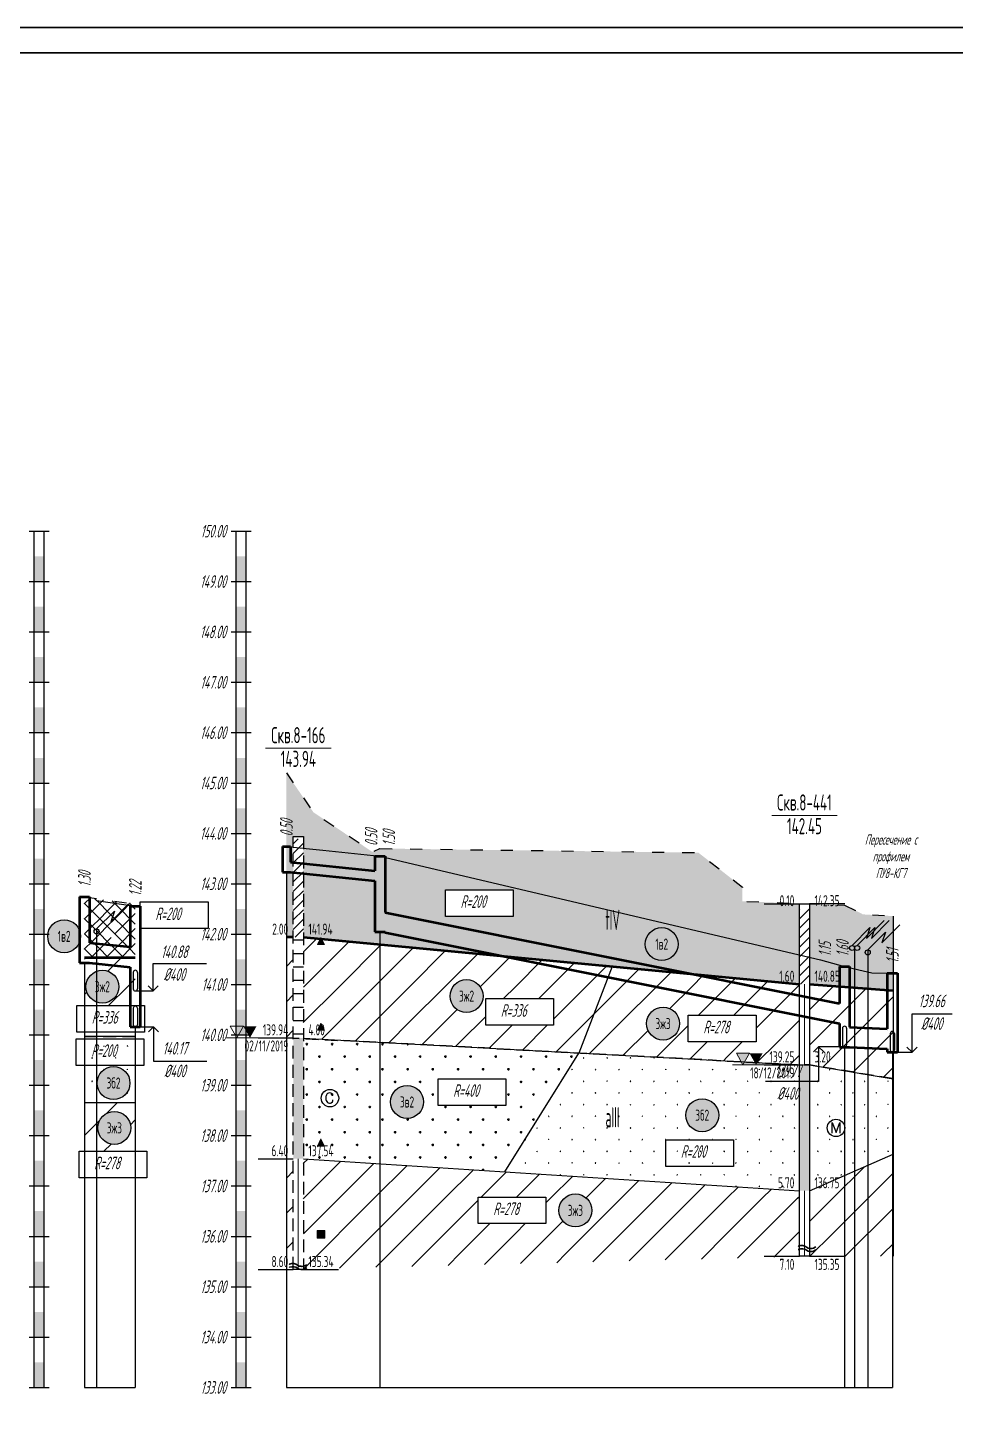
# Model space of a CAD drawing. Header units: metres. Extents: x -30 to 2050, y -671 to -251.
# Drawn here: x 512.2 to 696.4, y -523.3 to -250.5 of the extents above; entities that cross this region are included whole.
import ezdxf
from ezdxf.enums import TextEntityAlignment as Align

# ---------------------------------------------------------------- set-up
doc = ezdxf.new("R2010")
doc.units = ezdxf.units.M
doc.header["$LTSCALE"] = 0.2
doc.linetypes.add('ACAD_ISO03W100', pattern=[30, 12, -18])
doc.linetypes.add('штриховая', pattern=[19.05, 12.7, -6.35])
for name, color, linetype in [('Level 1', 7, 'Continuous'), ('PR_RD', 7, 'Continuous'), ('Skv', 7, 'Continuous'), ('Линейка', 7, 'Continuous'), ('МГТ_ИГ_Геология', 252, 'Continuous'), ('Примыкания', 7, 'Continuous'), ('Проектная земля', 7, 'Continuous'), ('Таблица', 7, 'Continuous'), ('Трубы', 7, 'Continuous'), ('Узлы', 7, 'Continuous'), ('Чёрная земля', 7, 'ACAD_ISO03W100')]:
    doc.layers.add(name, color=color, linetype=linetype)
doc.layers.add('МГТ_ИГ_Вспомогательный', color=220, linetype='Continuous', lineweight=30)
doc.styles.add('SPDS', font='SPDS', dxfattribs={"width": 0.7, "oblique": 15, "height": 2.5})
doc.styles.get("Standard").update_dxf_attribs({"font": 'SPDS.shx', "width": 0.7, "oblique": 15, "height": 3})
doc.styles.add('Стиль Simplex', font='simplex.shx')
pattern_1 = [(45, (0, -636.545), (0, 21), [9.8995, -19.799]), (45, (14, -650.545), (0, 21), [9.8995, -19.799]), (45, (0, -650.545), (0, 21), [14.142, -15.5565]), (45, (10, -640.545), (0, 21), [15.556, -14.1425]), (45, (7, -650.545), (0, 21), [19.799, -9.8995]), (45, (0, -643.545), (0, 21), [19.799, -9.8995])]
pattern_2 = [(225, (3, 0), (3e-16, -3), [2.1213, -2.121341]), (315, (1.5, 1.5), (3, 0), [2.1213, -2.121341]), (45, (0, 0), (0, 3), [2.1213, -2.121341]), (135, (1.5, -1.5), (-3, 3e-16), [2.1213, -2.121341])]
pattern_3 = [(45, (0, 14), (0, 21), [9.8995, -19.799]), (45, (14, 0), (0, 21), [9.8995, -19.799]), (45, (0, 0), (0, 21), [14.142, -15.5565]), (45, (10, 10), (0, 21), [15.556, -14.1425]), (45, (7, 0), (0, 21), [19.799, -9.8995]), (45, (0, 7), (0, 21), [19.799, -9.8995])]
pattern_4 = [(90, (0, 0.08), (-2.5, 2.5), [0.11, -4.89]), (45, (0, 0.19), (-2.5, 2.5), [0.113137, -3.422397]), (0, (0.08, 0.27), (2.5, 2.5), [0.11, -4.89]), (315, (0.19, 0.27), (2.5, 2.5), [0.113137, -3.422397]), (90, (0.27, 0.08), (-2.5, 2.5), [0.11, -4.89]), (45, (0.19, 0), (-2.5, 2.5), [0.113137, -3.422397]), (0, (0.08, 0), (2.5, 2.5), [0.11, -4.89]), (315, (0, 0.08), (2.5, 2.5), [0.113137, -3.422397])]
pattern_5 = [(197.87055, (4.614, 4.644), (-13.93858614, -4.643934418), [0.05431, -151.27925]), (197.87055, (2.314, 2.344), (-13.93858614, -4.643934418), [0.05431, -151.27925]), (270, (2.2626, 2.327), (4.646195, 3e-16), [0.054306, -4.589628]), (270, (4.5626, 4.627), (4.646195, 3e-16), [0.054306, -4.589628]), (342.12945, (4.563, 4.573), (130.09347064, -41.795409755), [0.05431, -151.27925]), (342.12945, (2.263, 2.273), (130.09347064, -41.795409755), [0.05431, -151.27925]), (53.95936, (4.614, 4.556), (23.2309769, 32.50754092), [0.05431, -63.120667]), (53.95936, (2.314, 2.256), (23.2309769, 32.50754092), [0.05431, -63.120667]), (126.04064, (2.3462, 2.3), (-13.93858614, 18.57573767), [0.054306, -63.120671]), (126.04064, (4.6462, 4.6), (-13.93858614, 18.57573767), [0.054306, -63.120671])]

# ---------------------------------------------------------------- blocks, each defined once
blk = doc.blocks.new('CCE')
at = {"layer": 'МГТ_ИГ_Геология', "linetype": 'Continuous', "flags": 128}
blk.add_lwpolyline([(0.238, 0.049), (0.229, 0.075), (0.212, 0.091), (0.196, 0.103), (0.17, 0.107), (0.147, 0.103), (0.131, 0.093), (0.119, 0.084), (0.112, 0.068), (0.103, 0.049), (0.096, 0.035), (0.096, 0.014), (0.096, -0.005), (0.096, -0.023), (0.1, -0.04), (0.114, -0.063), (0.131, -0.084), (0.142, -0.091), (0.168, -0.098), (0.191, -0.096), (0.203, -0.091), (0.226, -0.07), (0.233, -0.049), (0.238, -0.04), (0.238, -0.033)], dxfattribs=at)
at = {"layer": 'МГТ_ИГ_Геология', "linetype": 'Continuous'}
blk.add_circle((0.178, 0.004), 0.173, dxfattribs=at)
blk = doc.blocks.new('usl_1')
for p, q in [((0, 0), (3.54, 3.54)), ((2.83, 1.41), (6.36, 4.95)), ((3.54, 3.54), (2.83, 1.41))]:
    blk.add_line(p, q)
blk.add_circle((0, -0.5), 0.5)
blk = doc.blocks.new('DN')
at = {"linetype": 'Continuous', "lineweight": 30, "flags": 128}
for points in [[(-0.126, -0.007), (-0.117, -0.002), (-0.073, 0.011), (-0.033, 0.011), (0.003, 0), (0.02, -0.007), (0.039, -0.019), (0.074, -0.037), (0.103, -0.043), (0.125, -0.048), (0.151, -0.043), (0.18, -0.036), (0.213, -0.019), (0.223, -0.012)], [(-0.126, -0.068), (-0.117, -0.063), (-0.073, -0.05), (-0.033, -0.05), (0.003, -0.059), (0.02, -0.067), (0.039, -0.079), (0.074, -0.098), (0.103, -0.103), (0.125, -0.108), (0.151, -0.103), (0.18, -0.095), (0.213, -0.079), (0.223, -0.072)]]:
    blk.add_lwpolyline(points, dxfattribs=at)
blk = doc.blocks.new('PR_TR')
at = {"layer": 'Level 1', "linetype": 'Continuous', "lineweight": 0}
blk.add_hatch(color=256, dxfattribs=at).paths.add_polyline_path([(0.072, -0.049), (-0.071, -0.049), (-0.001, 0.094)])
at = {"layer": 'Level 1', "color": 7, "linetype": 'Continuous', "lineweight": 0, "flags": 128}
blk.add_lwpolyline([(0.072, -0.049), (-0.071, -0.049), (-0.001, 0.094)], close=True, dxfattribs=at)
blk = doc.blocks.new('PR_KV')
at = {"layer": 'Level 1', "linetype": 'Continuous', "lineweight": 0}
blk.add_hatch(color=256, dxfattribs=at).paths.add_polyline_path([(-0.077, 0.075), (0.077, 0.075), (0.077, -0.075), (-0.077, -0.075)])
at = {"layer": 'Level 1', "color": 7, "linetype": 'Continuous', "lineweight": 0, "flags": 128}
blk.add_lwpolyline([(-0.077, 0.075), (0.077, 0.075), (0.077, -0.075), (-0.077, -0.075)], close=True, dxfattribs=at)
blk = doc.blocks.new('CME')
at = {"layer": 'МГТ_ИГ_Геология', "linetype": 'Continuous', "flags": 128}
blk.add_lwpolyline([(0.103, -0.103), (0.103, 0.107), (0.18, -0.091), (0.252, 0.107), (0.252, -0.103)], dxfattribs=at)
at = {"layer": 'МГТ_ИГ_Геология', "linetype": 'Continuous'}
blk.add_circle((0.176, -0.001), 0.173, dxfattribs=at)
blk = doc.blocks.new('круг3_-26_3')
at = {"true_color": 0xffffff}
blk.add_hatch(color=7, dxfattribs=at).paths.add_polyline_path([(-0.327, 0, 1), (0.327, 0, 1)])
at = {"color": 7, "lineweight": 25}
blk.add_circle((0, 0), 0.327, dxfattribs=at)
at = {"color": 7, "lineweight": 25, "style": 'Стиль Simplex', "width": 0.590909}
blk.add_text('3ж3', height=0.22, dxfattribs=at).set_placement((0, 0), align=Align.MIDDLE_CENTER)
blk = doc.blocks.new('круг3_-30_2')
at = {"true_color": 0xffffff}
blk.add_hatch(color=7, dxfattribs=at).paths.add_polyline_path([(-0.327, 0, 1), (0.327, 0, 1)])
at = {"color": 7, "lineweight": 25}
blk.add_circle((0, 0), 0.327, dxfattribs=at)
at = {"color": 7, "lineweight": 25, "style": 'Стиль Simplex', "width": 0.590909}
blk.add_text('3в2', height=0.22, dxfattribs=at).set_placement((0, 0), align=Align.MIDDLE_CENTER)
blk = doc.blocks.new('круг3_-26_2')
at = {"true_color": 0xffffff}
blk.add_hatch(color=7, dxfattribs=at).paths.add_polyline_path([(-0.327, 0, 1), (0.327, 0, 1)])
at = {"color": 7, "lineweight": 25}
blk.add_circle((0, 0), 0.327, dxfattribs=at)
at = {"color": 7, "lineweight": 25, "style": 'Стиль Simplex', "width": 0.590909}
blk.add_text('3ж2', height=0.22, dxfattribs=at).set_placement((0, 0), align=Align.MIDDLE_CENTER)
blk = doc.blocks.new('круг3_-31_2')
at = {"true_color": 0xffffff}
blk.add_hatch(color=7, dxfattribs=at).paths.add_polyline_path([(-0.327, 0, 1), (0.327, 0, 1)])
at = {"color": 7, "lineweight": 25}
blk.add_circle((0, 0), 0.327, dxfattribs=at)
at = {"color": 18, "lineweight": 25, "true_color": 0x000000, "style": 'Стиль Simplex', "width": 0.590909}
blk.add_text('3б2', height=0.22, dxfattribs=at).set_placement((0, 0), align=Align.MIDDLE_CENTER)
blk = doc.blocks.new('круг1_-30_2')
at = {"layer": 'МГТ_ИГ_Геология', "true_color": 0xffffff}
blk.add_hatch(color=7, dxfattribs=at).paths.add_polyline_path([(-0.327, 0, 1), (0.327, 0, 1)])
at = {"color": 7, "lineweight": 25}
blk.add_circle((0, 0), 0.327, dxfattribs=at)
at = {"color": 7, "lineweight": 25, "style": 'Стиль Simplex', "width": 0.590909}
blk.add_text('1в2', height=0.22, dxfattribs=at).set_placement((0, 0), align=Align.MIDDLE_CENTER)
blk = doc.blocks.new('234454')
at = {"layer": 'МГТ_ИГ_Геология'}
blk.add_lwpolyline([(116.63, 423.47), (130.08, 423.47), (130.08, 418.18), (116.63, 418.18)], close=True, dxfattribs=at)
at = {"layer": 'МГТ_ИГ_Геология', "insert": (119.62, 422.38), "char_height": 2.5, "attachment_point": 1}
blk.add_mtext_dynamic_manual_height_columns('R=278', width=10.097, gutter_width=15, heights=[0], dxfattribs=at)
blk = doc.blocks.new('23434')
at = {"layer": 'МГТ_ИГ_Геология'}
blk.add_lwpolyline([(116.63, 442.59), (130.08, 442.59), (130.08, 437.29), (116.63, 437.29)], close=True, dxfattribs=at)
at = {"layer": 'МГТ_ИГ_Геология', "insert": (119.62, 441.49), "char_height": 2.5, "attachment_point": 1}
blk.add_mtext_dynamic_manual_height_columns('R=400', width=10.097, gutter_width=15, heights=[0], dxfattribs=at)
blk = doc.blocks.new('2432')
at = {"layer": 'МГТ_ИГ_Геология'}
blk.add_lwpolyline([(116.63, 433.38), (130.08, 433.38), (130.08, 428.08), (116.63, 428.08)], close=True, dxfattribs=at)
at = {"layer": 'МГТ_ИГ_Геология', "insert": (119.62, 432.28), "char_height": 2.5, "attachment_point": 1}
blk.add_mtext_dynamic_manual_height_columns('R=336', width=10.097, gutter_width=15, heights=[0], dxfattribs=at)
blk = doc.blocks.new('200')
at = {"layer": 'МГТ_ИГ_Геология'}
blk.add_lwpolyline([(0, 5.29), (13.44, 5.29), (13.44, 0), (0, 0)], close=True, dxfattribs=at)
at = {"layer": 'МГТ_ИГ_Геология', "insert": (2.99, 4.2), "char_height": 2.5, "attachment_point": 1}
blk.add_mtext_dynamic_manual_height_columns('R=200', width=10.097, gutter_width=15, heights=[0], dxfattribs=at)

msp = doc.modelspace()

# ---------------------------------------------------------------- hatches: boundary and pattern name
at = {"layer": 'МГТ_ИГ_Геология'}
h = msp.add_hatch(dxfattribs=at)
h.set_pattern_fill('GR24', color=256, scale=10, style=0, pattern_type=2)
h.set_pattern_definition(pattern_2)
h.paths.add_polyline_path([(654.09, -421.22), (645.33, -414.37), (582.14, -413.55), (580.62, -414.22), (568.91, -406.34), (563.57, -398.53), (563.57, -431.15), (564.93, -431.15), (564.93, -411.15), (566.93, -411.15), (566.93, -431.15), (570.29, -431.46), (570.42, -431.21), (570.56, -431.49), (665.39, -440.51), (665.39, -424.46), (654.09, -424.04)], flags=17)
h.paths.add_polyline_path([(595.14, -421.73), (608.59, -421.73), (608.59, -427.03), (595.14, -427.03)], flags=16)
h.paths.add_polyline_path([(641.33, -432.53, -1), (634.78, -432.53, -1)], flags=16)
h.paths.add_polyline_path([(628.23, -436.97), (621.63, -454.16), (653.84, -455.89), (652.89, -454.21), (655.49, -454.21), (654.52, -455.92), (665.39, -456.51), (658.39, -456.51), (654.19, -456.51), (653.84, -455.89), (621.63, -454.16), (628.23, -436.97), (570.56, -431.49), (571.15, -432.64), (569.72, -432.64), (570.42, -431.21), (570.56, -431.49)], flags=16)
h.paths.add_polyline_path([(641.59, -448.32, -1), (635.05, -448.32, -1)], flags=16)
h.paths.add_polyline_path([(649.37, -466.5, -1), (642.82, -466.5, -1)], flags=16)
h.paths.add_polyline_path([(666.39, -492.5), (666.42, -492.51), (666.39, -492.5), (666.39, -493.08), (666.42, -493.1), (666.39, -493.09)], flags=16)
h.paths.add_polyline_path([(624.2, -485.4, -1), (617.65, -485.4, -1)], flags=16)
h.paths.add_polyline_path([(602.6, -442.85, -1), (596.05, -442.85, -1)], flags=16)
h.paths.add_polyline_path([(590.78, -463.87, -1), (584.24, -463.87, -1)], flags=16)
h.paths.add_polyline_path([(571.15, -449.64), (569.72, -449.64), (570.42, -448.21)], flags=16)
h.paths.add_polyline_path([(571.15, -472.64), (569.72, -472.64), (570.42, -471.21)], flags=16)
h.paths.add_polyline_path([(571.2, -489.4), (571.2, -490.9), (569.66, -490.9), (569.66, -489.4)], flags=16)
h.paths.add_polyline_path([(635.99, -434.18), (640.12, -434.18), (640.12, -430.88), (635.99, -430.88)], flags=8)
h.paths.add_polyline_path([(597.35, -426.13), (604.9, -426.13), (605.94, -422.23), (598.39, -422.23)], flags=8)
h.paths.add_polyline_path([(660.13, -440.56), (664.94, -440.56), (664.94, -437.26), (660.13, -437.26)], flags=24)
h.paths.add_polyline_path([(660.13, -425.56), (664.94, -425.56), (664.94, -422.26), (660.13, -422.26)], flags=24)
h.paths.add_polyline_path([(567.38, -431.2), (574.48, -431.2), (574.48, -427.9), (567.38, -427.9)], flags=24)
h.paths.add_polyline_path([(559.42, -431.2), (564.48, -431.2), (564.48, -427.9), (559.42, -427.9)], flags=9)
h.paths.add_polyline_path([(618.64, -487.05), (623.21, -487.05), (623.21, -483.75), (618.64, -483.75)], flags=8)
h.paths.add_polyline_path([(585.32, -465.52), (589.7, -465.52), (589.7, -462.22), (585.32, -462.22)], flags=8)
h.paths.add_polyline_path([(597.04, -444.5), (601.61, -444.5), (601.61, -441.2), (597.04, -441.2)], flags=8)
h.paths.add_polyline_path([(643.91, -468.15), (648.29, -468.15), (648.29, -464.85), (643.91, -464.85)], flags=8)
h.paths.add_polyline_path([(636.04, -449.97), (640.6, -449.97), (640.6, -446.67), (636.04, -446.67)], flags=8)
h.paths.add_polyline_path([(603.83, -487.13), (611.43, -487.13), (612.47, -483.23), (604.88, -483.23)], flags=8)
h.paths.add_polyline_path([(645.54, -451.05), (653.13, -451.05), (654.18, -447.15), (646.58, -447.15)], flags=8)
h.paths.add_polyline_path([(595.87, -463.46), (603.6, -463.46), (604.59, -459.75), (596.86, -459.75)], flags=8)
h.paths.add_polyline_path([(605.31, -447.81), (612.92, -447.81), (613.98, -443.85), (606.37, -443.85)], flags=8)
h.paths.add_polyline_path([(667.84, -481.56), (675.13, -481.56), (675.13, -478.26), (667.84, -478.26)], flags=24)
h.paths.add_polyline_path([(667.84, -440.56), (675.13, -440.56), (675.13, -437.26), (667.84, -437.26)], flags=24)
h.paths.add_polyline_path([(667.84, -425.56), (675.13, -425.56), (675.13, -422.26), (667.84, -422.26)], flags=24)
h.paths.add_polyline_path([(659.88, -481.56), (664.94, -481.56), (664.94, -478.26), (659.88, -478.26)], flags=24)
h.paths.add_polyline_path([(652.1, -460.78), (665.23, -460.78), (665.23, -455.75), (652.1, -455.75)], flags=24)
h.paths.add_polyline_path([(667.84, -456.56), (672.9, -456.56), (672.9, -453.26), (667.84, -453.26)], flags=24)
h.paths.add_polyline_path([(657.65, -456.56), (664.94, -456.56), (664.94, -453.26), (657.65, -453.26)], flags=24)
h.paths.add_polyline_path([(567.38, -497.2), (574.73, -497.2), (574.73, -493.9), (567.38, -493.9)], flags=9)
h.paths.add_polyline_path([(567.38, -475.2), (574.73, -475.2), (574.73, -471.9), (567.38, -471.9)], flags=24)
h.paths.add_polyline_path([(559.42, -497.2), (564.48, -497.2), (564.48, -493.9), (559.42, -493.9)], flags=9)
h.paths.add_polyline_path([(559.42, -475.2), (564.48, -475.2), (564.48, -471.9), (559.42, -471.9)], flags=9)
h.paths.add_polyline_path([(551.64, -455.42), (564.77, -455.42), (564.77, -450.39), (551.64, -450.39)], flags=9)
h.paths.add_polyline_path([(567.38, -451.2), (572.44, -451.2), (572.44, -447.9), (567.38, -447.9)], flags=24)
h.paths.add_polyline_path([(557.12, -451.2), (564.48, -451.2), (564.48, -447.9), (557.12, -447.9)], flags=9)
h.paths.add_polyline_path([(566.66, -497.15), (566.6, -497.15), (566.63, -497.15)])
h.paths.add_polyline_path([(667.39, -424.53), (667.39, -440.51), (683.99, -441.76), (683.99, -426.97), (678, -426.63), (674.35, -424.79)])
h = msp.add_hatch(dxfattribs=at)
h.set_pattern_fill('CONSIST', color=256, scale=0.42, style=0, pattern_type=2)
h.set_pattern_definition([(45, (565.9269, -1850.5451), (-0.9429269, 0.9429269), [])])
h.paths.add_polyline_path([(564.93, -411.65), (566.93, -411.65), (566.93, -431.15), (564.93, -431.15)])
h = msp.add_hatch(dxfattribs=at)
h.set_pattern_fill('GR24', color=256, scale=10, style=0, pattern_type=2)
h.set_pattern_definition(pattern_2)
h.paths.add_polyline_path([(533.57, -424.6), (523.48, -423.17), (523.48, -435.25), (533.57, -435.25)])
edge = h.paths.add_edge_path(flags=16)
edge.add_arc((529.05, -430.82), 0.46, 0, 360)
h.paths.add_polyline_path([(526.98, -432.47), (526.98, -429.17)], flags=16)
h = msp.add_hatch(dxfattribs=at)
h.set_pattern_fill('CONSIST', color=256, scale=0.42, style=0, pattern_type=2)
h.set_pattern_definition([(45, (563.9783, -1849.0076), (-0.9429269, 0.9429269), [])])
h.paths.add_polyline_path([(665.39, -425.51), (667.39, -425.51), (667.39, -440.51), (665.39, -440.51)])
h = msp.add_hatch(dxfattribs=at)
h.set_pattern_fill('GR38', color=256, scale=10, style=0, pattern_type=2)
h.set_pattern_definition(pattern_1)
h.paths.add_polyline_path([(564.93, -431.15), (563.57, -431.15), (563.57, -451.15), (564.93, -451.15)])
h.paths.add_polyline_path([(557.12, -451.2), (564.48, -451.2), (564.48, -447.9), (557.12, -447.9)], flags=9)
h = msp.add_hatch(dxfattribs=at)
h.set_pattern_fill('CONSIST', color=256, scale=0.84, angle=-45, style=0, pattern_type=2)
h.set_pattern_definition([(4e-05, (565.927, -1850.545), (-2e-06, 2.667), [])])
h.paths.add_polyline_path([(564.93, -431.15), (566.93, -431.15), (566.93, -451.15), (564.93, -451.15)])
h = msp.add_hatch(dxfattribs=at)
h.set_pattern_fill('GR38', color=256, scale=10, style=0, pattern_type=2)
h.set_pattern_definition(pattern_3)
h.paths.add_polyline_path([(628.23, -436.97), (570.56, -431.49), (571.15, -432.64), (569.72, -432.64), (570.29, -431.46), (566.93, -431.15), (566.93, -451.23), (621.63, -454.16)])
h.paths.add_polyline_path([(596.05, -442.85, -1), (602.6, -442.85, -1)], flags=16)
h.paths.add_polyline_path([(571.15, -449.64), (569.72, -449.64), (570.42, -448.21)], flags=0)
h.paths.add_polyline_path([(603.13, -443.36), (616.57, -443.36), (616.57, -448.65), (603.13, -448.65)], flags=16)
h.paths.add_polyline_path([(665.39, -440.51), (628.23, -436.97), (621.63, -454.16), (653.84, -455.89), (652.89, -454.21), (655.49, -454.21), (654.52, -455.92), (665.39, -456.51)])
h.paths.add_polyline_path([(641.59, -448.32, -1), (635.05, -448.32, -1)], flags=16)
h.paths.add_polyline_path([(643.34, -446.65), (656.78, -446.65), (656.78, -451.95), (643.34, -451.95)], flags=16)
h.paths.add_polyline_path([(683.99, -441.76), (667.39, -440.51), (667.39, -456.51), (683.99, -459.25)])
h.paths.add_polyline_path([(683.99, -474.21), (667.39, -481.51), (667.39, -492.93), (667.42, -492.94), (667.39, -492.93), (667.39, -493.53), (667.64, -493.59), (668.11, -493.5), (668.19, -493.46), (667.69, -493.6), (667.42, -493.54), (667.39, -493.53), (667.39, -494.51), (683.99, -494.51)])
h.paths.add_polyline_path([(665.39, -481.51), (566.93, -475.15), (566.93, -497.06), (665.39, -494.56)])
h.paths.add_polyline_path([(601.63, -488.03), (601.63, -482.73), (615.08, -482.73), (615.08, -488.03)], flags=16)
h.paths.add_polyline_path([(617.65, -485.4, -1), (624.2, -485.4, -1)], flags=16)
h.paths.add_polyline_path([(571.2, -490.9), (569.66, -490.9), (569.66, -489.4), (571.2, -489.4)], flags=16)
h.paths.add_polyline_path([(567.38, -451.2), (572.44, -451.2), (572.44, -447.9), (567.38, -447.9)], flags=24)
h.paths.add_polyline_path([(657.65, -456.56), (664.94, -456.56), (664.94, -453.26), (657.65, -453.26)], flags=9)
h.paths.add_polyline_path([(667.84, -456.56), (672.9, -456.56), (672.9, -453.26), (667.84, -453.26)], flags=24)
h.paths.add_polyline_path([(667.84, -481.56), (675.13, -481.56), (675.13, -478.26), (667.84, -478.26)], flags=24)
h.paths.add_polyline_path([(618.64, -487.05), (623.21, -487.05), (623.21, -483.75), (618.64, -483.75)], flags=8)
h.paths.add_polyline_path([(603.83, -487.13), (611.43, -487.13), (612.47, -483.23), (604.88, -483.23)], flags=8)
h.paths.add_polyline_path([(567.38, -497.2), (574.73, -497.2), (574.73, -493.9), (567.38, -493.9)], flags=9)
h = msp.add_hatch(dxfattribs=at)
h.set_pattern_fill('GR38', color=256, scale=10, style=0, pattern_type=2)
h.set_pattern_definition(pattern_3)
h.paths.add_polyline_path([(533.57, -435.25), (523.48, -435.25), (523.48, -444.73), (533.57, -444.73)])
h.paths.add_polyline_path([(523.76, -440.98, -1), (530.31, -440.98, -1)], flags=16)
h.paths.add_polyline_path([(533.57, -464.01), (523.48, -464.01), (523.48, -473.65), (533.57, -473.65)])
h.paths.add_polyline_path([(532.68, -469.02, -1), (526.14, -469.02, -1)], flags=16)
h.paths.add_polyline_path([(527.13, -470.67), (531.7, -470.67), (531.7, -467.37), (527.13, -467.37)], flags=8)
for color, points in [(5, [(556.33, -451.15), (555.03, -448.85), (557.63, -448.85)]), (256, [(564.93, -451.15), (566.93, -451.15), (566.93, -475.15), (564.93, -475.15)]), (5, [(656.79, -456.51), (655.49, -454.21), (658.09, -454.21)]), (256, [(665.39, -456.51), (667.39, -456.51), (667.39, -481.51), (665.39, -481.51)])]:
    msp.add_hatch(color=color, dxfattribs=at).paths.add_polyline_path(points)
h = msp.add_hatch(dxfattribs=at)
h.set_pattern_fill('GR29', color=256, scale=10, style=0, pattern_type=2)
h.set_pattern_definition(pattern_5)
h.paths.add_polyline_path([(533.57, -450.89), (523.48, -450.89), (523.48, -464.01), (533.57, -464.01)])
h.paths.add_polyline_path([(532.52, -460.11, -1), (525.98, -460.11, -1)], flags=16)
h.paths.add_polyline_path([(527.06, -461.76), (531.44, -461.76), (531.44, -458.46), (527.06, -458.46)], flags=8)
h = msp.add_hatch(dxfattribs=at)
h.set_pattern_fill('GR28', color=256, scale=10, style=0, pattern_type=2)
h.set_pattern_definition(pattern_4)
h.paths.add_polyline_path([(621.63, -454.16), (582.14, -452.04), (566.93, -451.31), (566.93, -475.15), (606.94, -477.73)])
h.paths.add_polyline_path([(593.67, -464.55), (593.67, -459.26), (607.11, -459.26), (607.11, -464.55)], flags=16)
h.paths.add_polyline_path([(584.24, -463.87, -1), (590.78, -463.87, -1)], flags=16)
h.paths.add_polyline_path([(571.15, -472.64), (569.72, -472.64), (570.42, -471.21)], flags=16)
h.paths.add_polyline_path([(564.93, -451.21), (563.57, -451.15), (563.57, -475.15), (564.93, -475.15)])
h.paths.add_polyline_path([(585.32, -465.52), (589.7, -465.52), (589.7, -462.22), (585.32, -462.22)], flags=8)
h.paths.add_polyline_path([(595.87, -463.46), (603.6, -463.46), (604.59, -459.75), (596.86, -459.75)], flags=8)
h.paths.add_polyline_path([(567.38, -475.2), (574.73, -475.2), (574.73, -471.9), (567.38, -471.9)], flags=25)
h.paths.add_polyline_path([(559.42, -475.2), (564.48, -475.2), (564.48, -471.9), (559.42, -471.9)], flags=9)
h.paths.add_polyline_path([(551.64, -455.42), (564.77, -455.42), (564.77, -450.39), (551.64, -450.39)], flags=9)
h = msp.add_hatch(dxfattribs=at)
h.set_pattern_fill('GR28', color=256, scale=10, style=0, pattern_type=2)
h.set_pattern_definition(pattern_4)
h.paths.add_polyline_path([(564.93, -451.21), (563.57, -451.15), (563.57, -475.15), (564.93, -475.15)])
h.paths.add_polyline_path([(559.42, -475.2), (564.48, -475.2), (564.48, -471.9), (559.42, -471.9)], flags=9)
h.paths.add_polyline_path([(551.64, -455.42), (564.77, -455.42), (564.77, -450.39), (551.64, -450.39)], flags=9)
h = msp.add_hatch(dxfattribs=at)
h.set_pattern_fill('GR29', color=256, scale=10, style=0, pattern_type=2)
h.set_pattern_definition(pattern_5)
h.paths.add_polyline_path([(683.99, -459.25), (667.39, -456.51), (667.39, -481.51), (683.99, -474.21)])
h.paths.add_polyline_path([(670.92, -469.02, -1), (674.39, -469.02, -1)], flags=16)
h.paths.add_polyline_path([(665.39, -456.51), (658.39, -456.51), (654.19, -456.51), (653.84, -455.89), (621.63, -454.16), (606.94, -477.73), (665.39, -481.51)])
h.paths.add_polyline_path([(642.82, -466.5, -1), (649.37, -466.5, -1)], flags=16)
h = msp.add_hatch(dxfattribs=at)
h.set_pattern_fill('GR38', color=256, scale=10, style=0, pattern_type=2)
h.set_pattern_definition(pattern_1)
h.paths.add_polyline_path([(564.93, -475.15), (563.57, -475.15), (563.57, -497.15), (564.93, -497.15)])
h.paths.add_polyline_path([(559.42, -497.2), (564.48, -497.2), (564.48, -493.9), (559.42, -493.9)], flags=9)

# ---------------------------------------------------------------- linework, layer by layer
at = {"layer": 'Линейка'}
for p, q in [((512.48, -350.55), (516.48, -350.55)), ((513.48, -520.55), (513.48, -350.55)), ((515.48, -520.55), (515.48, -350.55)), ((552.57, -350.55), (556.57, -350.55)), ((553.57, -520.55), (553.57, -350.55)), ((555.57, -520.55), (555.57, -350.55)), ((512.48, -360.55), (516.48, -360.55)), ((552.57, -360.55), (556.57, -360.55)), ((512.48, -370.55), (516.48, -370.55)), ((552.57, -370.55), (556.57, -370.55)), ((512.48, -380.55), (516.48, -380.55)), ((552.57, -380.55), (556.57, -380.55)), ((512.48, -390.55), (516.48, -390.55)), ((552.57, -390.55), (556.57, -390.55)), ((512.48, -400.55), (516.48, -400.55)), ((552.57, -400.55), (556.57, -400.55)), ((512.48, -410.55), (516.48, -410.55)), ((552.57, -410.55), (556.57, -410.55)), ((512.48, -420.55), (516.48, -420.55)), ((552.57, -420.55), (556.57, -420.55)), ((512.48, -430.55), (516.48, -430.55)), ((552.57, -430.55), (556.57, -430.55)), ((512.48, -440.55), (516.48, -440.55)), ((552.57, -440.55), (556.57, -440.55)), ((512.48, -450.55), (516.48, -450.55)), ((552.57, -450.55), (556.57, -450.55)), ((512.48, -460.55), (516.48, -460.55)), ((552.57, -460.55), (556.57, -460.55)), ((512.48, -470.55), (516.48, -470.55)), ((552.57, -470.55), (556.57, -470.55)), ((512.48, -480.55), (516.48, -480.55)), ((552.57, -480.55), (556.57, -480.55)), ((512.48, -490.55), (516.48, -490.55)), ((552.57, -490.55), (556.57, -490.55)), ((512.48, -500.55), (516.48, -500.55)), ((552.57, -500.55), (556.57, -500.55)), ((512.48, -510.55), (516.48, -510.55)), ((552.57, -510.55), (556.57, -510.55)), ((512.48, -520.55), (516.48, -520.55)), ((513.48, -520.55), (515.48, -520.55)), ((552.57, -520.55), (556.57, -520.55)), ((553.57, -520.55), (555.57, -520.55))]:
    msp.add_line(p, q, dxfattribs=at)
for points in [[(513.48, -360.55), (513.48, -355.55), (515.48, -360.55), (515.48, -355.55)], [(553.57, -360.55), (553.57, -355.55), (555.57, -360.55), (555.57, -355.55)], [(513.48, -370.55), (513.48, -365.55), (515.48, -370.55), (515.48, -365.55)], [(553.57, -370.55), (553.57, -365.55), (555.57, -370.55), (555.57, -365.55)], [(513.48, -380.55), (513.48, -375.55), (515.48, -380.55), (515.48, -375.55)], [(553.57, -380.55), (553.57, -375.55), (555.57, -380.55), (555.57, -375.55)], [(513.48, -390.55), (513.48, -385.55), (515.48, -390.55), (515.48, -385.55)], [(553.57, -390.55), (553.57, -385.55), (555.57, -390.55), (555.57, -385.55)], [(513.48, -400.55), (513.48, -395.55), (515.48, -400.55), (515.48, -395.55)], [(553.57, -400.55), (553.57, -395.55), (555.57, -400.55), (555.57, -395.55)], [(513.48, -410.55), (513.48, -405.55), (515.48, -410.55), (515.48, -405.55)], [(553.57, -410.55), (553.57, -405.55), (555.57, -410.55), (555.57, -405.55)], [(513.48, -420.55), (513.48, -415.55), (515.48, -420.55), (515.48, -415.55)], [(553.57, -420.55), (553.57, -415.55), (555.57, -420.55), (555.57, -415.55)], [(513.48, -430.55), (513.48, -425.55), (515.48, -430.55), (515.48, -425.55)], [(553.57, -430.55), (553.57, -425.55), (555.57, -430.55), (555.57, -425.55)], [(513.48, -440.55), (513.48, -435.55), (515.48, -440.55), (515.48, -435.55)], [(553.57, -440.55), (553.57, -435.55), (555.57, -440.55), (555.57, -435.55)], [(513.48, -450.55), (513.48, -445.55), (515.48, -450.55), (515.48, -445.55)], [(553.57, -450.55), (553.57, -445.55), (555.57, -450.55), (555.57, -445.55)], [(513.48, -460.55), (513.48, -455.55), (515.48, -460.55), (515.48, -455.55)], [(553.57, -460.55), (553.57, -455.55), (555.57, -460.55), (555.57, -455.55)], [(513.48, -470.55), (513.48, -465.55), (515.48, -470.55), (515.48, -465.55)], [(553.57, -470.55), (553.57, -465.55), (555.57, -470.55), (555.57, -465.55)], [(513.48, -480.55), (513.48, -475.55), (515.48, -480.55), (515.48, -475.55)], [(553.57, -480.55), (553.57, -475.55), (555.57, -480.55), (555.57, -475.55)], [(513.48, -490.55), (513.48, -485.55), (515.48, -490.55), (515.48, -485.55)], [(553.57, -490.55), (553.57, -485.55), (555.57, -490.55), (555.57, -485.55)], [(513.48, -500.55), (513.48, -495.55), (515.48, -500.55), (515.48, -495.55)], [(553.57, -500.55), (553.57, -495.55), (555.57, -500.55), (555.57, -495.55)], [(513.48, -510.55), (513.48, -505.55), (515.48, -510.55), (515.48, -505.55)], [(553.57, -510.55), (553.57, -505.55), (555.57, -510.55), (555.57, -505.55)], [(513.48, -520.55), (513.48, -515.55), (515.48, -520.55), (515.48, -515.55)], [(553.57, -520.55), (553.57, -515.55), (555.57, -520.55), (555.57, -515.55)]]:
    msp.add_solid(points, dxfattribs=at)
at = {"layer": 'МГТ_ИГ_Вспомогательный', "color": 0}
for points in [[(-30, -250.55), (2050, -250.55), (2050, -670.55), (-30, -670.55)], [(2045, -660.55), (-10, -660.55), (-10, -255.55), (2045, -255.55)]]:
    msp.add_lwpolyline(points, close=True, dxfattribs=at)
at = {"layer": 'МГТ_ИГ_Геология', "linetype": 'Continuous', "lineweight": 0}
for p, q in [((559.43, -393.65), (572.43, -393.65)), ((659.89, -407.01), (672.89, -407.01)), ((666.39, -440.51), (666.39, -456.51)), ((565.93, -475.15), (565.93, -497.15)), ((666.39, -481.51), (666.39, -494.51))]:
    msp.add_line(p, q, dxfattribs=at)
at = {"layer": 'МГТ_ИГ_Геология', "linetype": 'Continuous', "lineweight": 25}
for p, q in [((658.39, -424.51), (665.39, -424.51)), ((674.39, -424.51), (667.39, -424.51)), ((658.39, -456.51), (665.39, -456.51)), ((667.39, -456.51), (683.99, -459.25)), ((667.39, -481.51), (683.99, -474.21)), ((557.93, -475.15), (564.93, -475.15)), ((566.93, -475.15), (665.39, -481.51)), ((658.39, -494.51), (665.39, -494.51)), ((667.39, -494.51), (674.39, -494.51)), ((557.93, -497.15), (564.93, -497.15)), ((566.93, -497.15), (573.93, -497.15))]:
    msp.add_line(p, q, dxfattribs=at)
at = {"layer": 'МГТ_ИГ_Геология', "color": 5, "linetype": 'Continuous', "lineweight": 25}
msp.add_line((557.93, -451.15), (564.93, -451.15), dxfattribs=at)
at = {"layer": 'МГТ_ИГ_Геология', "linetype": 'штриховая', "lineweight": 25}
msp.add_lwpolyline([(564.93, -411.15), (566.93, -411.15), (566.93, -497.15), (564.93, -497.15), (564.93, -411.15), (564.93, -411.15)], close=True, dxfattribs=at)
at = {"layer": 'МГТ_ИГ_Геология'}
for points in [[(595.14, -421.73), (608.59, -421.73), (608.59, -427.03), (595.14, -427.03)], [(534.57, -424.16), (548.01, -424.16), (548.01, -429.45), (534.57, -429.45)]]:
    msp.add_lwpolyline(points, close=True, dxfattribs=at)
at = {"layer": 'МГТ_ИГ_Геология', "linetype": 'Continuous', "lineweight": 25}
msp.add_lwpolyline([(665.39, -424.51), (667.39, -424.51), (667.39, -494.51), (665.39, -494.51), (665.39, -424.51), (665.39, -424.51)], close=True, dxfattribs=at)
at = {"layer": 'МГТ_ИГ_Геология', "flags": 128}
msp.add_lwpolyline([(683.99, -426.98), (683.99, -494.51)], dxfattribs=at)
at = {"layer": 'МГТ_ИГ_Геология', "linetype": 'Continuous', "lineweight": 50, "flags": 128}
for points in [[(564.93, -431.15), (563.57, -431.15)], [(566.93, -431.15), (665.39, -440.51)], [(533.57, -435.25), (523.48, -435.25)], [(667.39, -440.51), (683.99, -441.76)]]:
    msp.add_lwpolyline(points, dxfattribs=at)
at = {"layer": 'МГТ_ИГ_Геология', "linetype": 'Continuous', "lineweight": 25}
for points in [[(628.23, -436.97), (621.63, -454.16)], [(566.93, -451.23), (665.39, -456.51)], [(606.94, -477.73), (621.63, -454.16)]]:
    msp.add_lwpolyline(points, dxfattribs=at)
at = {"layer": 'МГТ_ИГ_Геология', "color": 5, "linetype": 'Continuous', "lineweight": 0, "flags": 128}
for points in [[(551.68, -451.15), (564.93, -451.15), (553.73, -451.15), (552.43, -448.85), (555.03, -448.85), (553.73, -451.15)], [(652.14, -456.51), (665.39, -456.51), (654.19, -456.51), (652.89, -454.21), (655.49, -454.21), (654.19, -456.51)]]:
    msp.add_lwpolyline(points, dxfattribs=at)
at = {"layer": 'МГТ_ИГ_Геология', "linetype": 'Continuous', "lineweight": 25, "flags": 128}
for points in [[(533.57, -450.89), (523.48, -450.89)], [(533.57, -464.01), (523.48, -464.01)]]:
    msp.add_lwpolyline(points, dxfattribs=at)
at = {"layer": 'МГТ_ИГ_Геология', "color": 5, "linetype": 'штриховая', "lineweight": 30, "flags": 128}
for points in [[(533.57, -450.89), (523.48, -450.89)], [(563.57, -451.15), (582.14, -452.04), (665.39, -456.51), (667.39, -456.51), (683.84, -459.22)]]:
    msp.add_lwpolyline(points, dxfattribs=at)
at = {"layer": 'Примыкания'}
for p, q in [((533.16, -438.14), (533.16, -441.42)), ((533.98, -438.14), (533.98, -441.42)), ((533.16, -445.25), (533.16, -448.53)), ((533.98, -445.25), (533.98, -448.53)), ((673.94, -449.25), (673.94, -452.53)), ((674.76, -449.25), (674.76, -452.53)), ((683.43, -450.29), (683.43, -453.57)), ((683.43, -450.29), (683.43, -453.57)), ((684.25, -450.29), (684.25, -453.57)), ((684.25, -450.29), (684.25, -453.57))]:
    msp.add_line(p, q, dxfattribs=at)
at = {"layer": 'Примыкания', "color": 0, "flags": 128}
for points in [[(533.57, -441.83), (537.14, -441.83), (537.14, -436.4), (547.72, -436.4)], [(536.14, -440.83), (537.14, -441.83), (538.14, -440.83)], [(683.84, -453.98), (687.74, -453.98), (687.74, -446.37), (695.73, -446.37)], [(533.57, -448.93), (537.17, -448.93), (537.17, -455.8), (547.74, -455.8)], [(536.17, -449.93), (537.17, -448.93), (538.17, -449.93)], [(674.35, -452.94), (669.21, -452.94), (669.21, -459.82), (658.63, -459.82)], [(668.21, -453.94), (669.21, -452.94), (670.21, -453.94)], [(686.74, -452.98), (687.74, -453.98), (688.74, -452.98)]]:
    msp.add_lwpolyline(points, dxfattribs=at)
at = {"layer": 'Примыкания'}
for centre, start, end in [((533.57, -438.14), 0, 180), ((533.57, -441.42), 180, 360), ((533.57, -445.25), 0, 180), ((533.57, -448.53), 180, 360), ((674.35, -449.25), 0, 180), ((683.84, -450.29), 0, 180), ((683.84, -450.29), 0, 180), ((674.35, -452.53), 180, 0), ((683.84, -453.57), 180, 0), ((683.84, -453.57), 180, 0)]:
    msp.add_arc(centre, 0.41, start, end, dxfattribs=at)
at = {"layer": 'Проектная земля', "flags": 128}
for points in [[(563.57, -413.14), (570.82, -413.89), (582.14, -415.05)], [(582.14, -415.05), (669.55, -435.68), (674.35, -436.97)], [(525.85, -423.85), (533.57, -425)], [(674.35, -436.97), (679.79, -438.2), (683.84, -438.3)]]:
    msp.add_lwpolyline(points, dxfattribs=at)
at = {"layer": 'Таблица'}
for p, q in [((523.48, -520.55), (533.57, -520.55)), ((563.57, -520.55), (683.84, -520.55))]:
    msp.add_line(p, q, dxfattribs=at)
at = {"layer": 'Трубы', "lineweight": 50, "flags": 128}
for points in [[(564.37, -416.27), (581.14, -417.95)], [(564.37, -418.27), (581.14, -419.95)], [(583.14, -426.24), (673.35, -444.29)], [(583.14, -430.25), (673.35, -448.29)], [(524.48, -432.27), (532.57, -433.08)], [(524.48, -436.27), (532.57, -437.08)], [(675.35, -448.99), (682.84, -449.33)], [(675.35, -452.99), (682.84, -453.33)]]:
    msp.add_lwpolyline(points, dxfattribs=at)
at = {"layer": 'Узлы', "lineweight": 50}
for p, q in [((562.77, -413.14), (564.37, -413.14)), ((562.77, -413.14), (562.77, -418.22)), ((564.37, -413.14), (564.37, -416.27)), ((581.14, -415.05), (583.14, -415.05)), ((581.14, -415.05), (581.14, -417.95)), ((583.14, -415.05), (583.14, -426.24)), ((562.77, -418.22), (564.37, -418.22)), ((564.37, -418.27), (564.37, -418.22)), ((581.14, -419.95), (581.14, -430.1)), ((522.48, -423.17), (524.48, -423.17)), ((522.48, -423.17), (522.48, -436.22)), ((524.48, -423.17), (524.48, -432.27)), ((532.57, -425), (534.57, -425)), ((532.57, -425), (532.57, -433.08)), ((534.57, -425), (534.57, -448.94)), ((581.14, -430.1), (583.14, -430.1)), ((583.14, -430.25), (583.14, -430.1)), ((522.48, -436.22), (524.48, -436.22)), ((524.48, -436.27), (524.48, -436.22)), ((532.57, -437.08), (532.57, -448.94)), ((673.35, -436.97), (675.35, -436.97)), ((673.35, -436.97), (673.35, -444.29)), ((675.35, -436.97), (675.35, -448.99)), ((682.84, -438.3), (684.84, -438.3)), ((682.84, -438.3), (682.84, -449.33)), ((684.84, -438.3), (684.84, -453.98)), ((532.57, -448.94), (534.57, -448.94)), ((673.35, -448.29), (673.35, -452.99)), ((673.35, -452.99), (675.35, -452.99)), ((675.35, -452.99), (675.35, -452.99)), ((682.84, -453.33), (682.84, -453.98)), ((682.84, -453.98), (684.84, -453.98))]:
    msp.add_line(p, q, dxfattribs=at)
at = {"layer": 'Узлы'}
for p, q in [((563.57, -418.22), (563.57, -520.55)), ((582.14, -430.1), (582.14, -520.55)), ((523.48, -436.22), (523.48, -520.55)), ((533.57, -448.94), (533.57, -520.55)), ((674.35, -452.99), (674.35, -520.55)), ((683.84, -453.98), (683.84, -520.55))]:
    msp.add_line(p, q, dxfattribs=at)
at = {"layer": 'Узлы', "flags": 128}
for points in [[(525.88, -429.51), (525.88, -520.55)], [(676.35, -433.29), (676.35, -520.55)], [(678.95, -433.68), (678.95, -520.55)]]:
    msp.add_lwpolyline(points, dxfattribs=at)
at = {"layer": 'Чёрная земля', "flags": 128}
for points in [[(563.57, -398.53), (568.91, -406.34), (580.62, -414.22), (582.14, -413.55)], [(582.14, -413.55), (645.33, -414.37), (654.09, -421.22), (654.09, -424.04), (674.35, -424.79)], [(523.48, -423.17), (533.57, -424.6)], [(674.35, -424.79), (678, -426.63), (683.84, -426.96)]]:
    msp.add_lwpolyline(points, dxfattribs=at)

# ---------------------------------------------------------------- block references
at = {"layer": 'PR_RD'}
for p in [(525.88, -429.51), (675.85, -432.8), (676.85, -432.8), (678.95, -433.68)]:
    msp.add_blockref('usl_1', p, dxfattribs=at)
at = {"layer": 'Skv', "xscale": 10, "yscale": 10, "zscale": 10}
msp.add_blockref('CCE', (570.43, -463.15), dxfattribs=at)
at = {"layer": 'МГТ_ИГ_Геология', "xscale": 10, "yscale": 10, "zscale": 10}
for name, p in [('круг1_-30_2', (519.45, -430.98)), ('круг1_-30_2', (638.05, -432.53)), ('PR_TR', (570.43, -432.15)), ('круг3_-26_2', (527.04, -440.98)), ('круг3_-26_2', (599.32, -442.85)), ('круг3_-26_3', (638.32, -448.32)), ('PR_TR', (570.43, -449.15)), ('круг3_-31_2', (529.25, -460.11)), ('круг3_-30_2', (587.51, -463.87)), ('круг3_-31_2', (646.1, -466.5)), ('круг3_-26_3', (529.41, -469.02)), ('CME', (670.89, -469.01)), ('PR_TR', (570.43, -472.15)), ('круг3_-26_3', (620.92, -485.4)), ('PR_KV', (570.43, -490.15)), ('DN', (666.39, -492.51)), ('DN', (565.38, -496.07))]:
    msp.add_blockref(name, p, dxfattribs=at)
at = {"layer": 'МГТ_ИГ_Геология', "color": 2}
for name, p in [('2432', (486.5, -876.73)), ('2432', (405.31, -878.1)), ('234454', (526.7, -870.13)), ('23434', (477.04, -901.85)), ('234454', (405.79, -897.12)), ('234454', (485, -906.21))]:
    msp.add_blockref(name, p, dxfattribs=at)
at = {"layer": 'МГТ_ИГ_Геология'}
for p in [(521.84, -456.62), (638.86, -476.65)]:
    msp.add_blockref('200', p, dxfattribs=at)

# ---------------------------------------------------------------- texts
at = {"layer": 'Линейка', "oblique": 15, "width": 0.7}
for s, p in [('150.00', (551.57, -350.55)), ('149.00', (551.57, -360.55)), ('148.00', (551.57, -370.55)), ('147.00', (551.57, -380.55)), ('146.00', (551.57, -390.55)), ('145.00', (551.57, -400.55)), ('144.00', (551.57, -410.55)), ('143.00', (551.57, -420.55)), ('142.00', (551.57, -430.55)), ('141.00', (551.57, -440.55)), ('140.00', (551.57, -450.55)), ('139.00', (551.57, -460.55)), ('138.00', (551.57, -470.55)), ('137.00', (551.57, -480.55)), ('136.00', (551.57, -490.55)), ('135.00', (551.57, -500.55)), ('134.00', (551.57, -510.55)), ('133.00', (551.57, -520.55))]:
    msp.add_text(s, height=2.5, dxfattribs=at).set_placement(p, align=Align.MIDDLE_RIGHT)
at = {"layer": 'МГТ_ИГ_Геология', "lineweight": 25, "style": 'Стиль Simplex', "width": 0.5625}
for s, p in [('Скв.8-166', (565.93, -392.65)), ('Скв.8-441', (666.39, -406.01))]:
    msp.add_text(s, height=3.2, dxfattribs=at).set_placement(p, align=Align.CENTER)
for s, p in [('143.94', (565.93, -394.15)), ('142.45', (666.39, -407.51))]:
    msp.add_text(s, height=3.2, dxfattribs=at).set_placement(p, align=Align.TOP_CENTER)
at = {"layer": 'МГТ_ИГ_Геология', "lineweight": 25, "style": 'Стиль Simplex', "width": 0.590909}
for s, p in [('0.10', (664.39, -425.01)), ('2.00', (563.93, -430.65)), ('1.60', (664.39, -440.01)), ('6.40', (563.93, -474.65)), ('5.70', (664.39, -481.01)), ('8.60', (563.93, -496.65))]:
    msp.add_text(s, height=2.2, dxfattribs=at).set_placement(p, align=Align.RIGHT)
for s, p in [('142.35', (668.39, -425.01)), ('141.94', (567.93, -430.65)), ('140.85', (668.39, -440.01)), ('137.54', (567.93, -474.65)), ('136.75', (668.39, -481.01)), ('135.34', (567.93, -496.65))]:
    msp.add_text(s, height=2.2, dxfattribs=at).set_placement(p)
at = {"layer": 'МГТ_ИГ_Геология', "lineweight": 30, "style": 'Стиль Simplex', "width": 0.4}
for s, p in [('tIV', (626.88, -427.71)), ('aIII', (626.9, -466.9))]:
    msp.add_text(s, height=4, dxfattribs=at).set_placement(p, align=Align.MIDDLE_LEFT)
at = {"layer": 'МГТ_ИГ_Геология', "color": 5, "lineweight": 25, "style": 'Стиль Simplex', "width": 0.590909}
for s, p in [('139.94', (563.93, -450.65)), ('139.25', (664.39, -456.01))]:
    msp.add_text(s, height=2.2, dxfattribs=at).set_placement(p, align=Align.RIGHT)
for s, p in [('4.00', (567.93, -450.65)), ('3.20', (668.39, -456.01))]:
    msp.add_text(s, height=2.2, dxfattribs=at).set_placement(p)
for s, p in [('02/11/2019', (563.93, -451.65)), ('18/12/2019', (664.39, -457.01))]:
    msp.add_text(s, height=2.2, dxfattribs=at).set_placement(p, align=Align.TOP_RIGHT)
at = {"layer": 'МГТ_ИГ_Геология', "lineweight": 25, "style": 'Стиль Simplex', "width": 0.590909}
msp.add_text('7.10', height=2.2, dxfattribs=at).set_placement((664.39, -495.01), align=Align.TOP_RIGHT)
msp.add_text('135.35', height=2.2, dxfattribs=at).set_placement((668.39, -495.01), align=Align.TOP_LEFT)
at = {"layer": 'МГТ_ИГ_Геология', "lineweight": 25, "insert": (677.63, -410.77), "char_height": 2, "attachment_point": 1}
msp.add_mtext_dynamic_manual_height_columns('\\pxqc;Пересечение с профилем ПУ8-КГ7', width=11.8375, gutter_width=15, heights=[0], dxfattribs=at)
at = {"layer": 'МГТ_ИГ_Геология', "char_height": 2.5, "attachment_point": 1}
for insert in [(598.13, -422.83), (537.56, -425.26)]:
    msp.add_mtext_dynamic_manual_height_columns('R=200', width=10.097, gutter_width=15, heights=[0], dxfattribs=dict(at, insert=insert))
at = {"layer": 'Примыкания', "color": 0, "style": 'SPDS', "oblique": 15, "width": 0.7}
for s, p in [('140.88', (541.32, -434.05)), ('%%C400', (541.32, -438.55)), ('139.66', (691.64, -443.81)), ('%%C400', (691.64, -448.31)), ('140.17', (541.43, -453.21)), ('%%C400', (541.43, -457.71))]:
    msp.add_text(s, height=2.5, dxfattribs=at).set_placement(p, align=Align.MIDDLE_CENTER)
for s, p in [('139.77', (663.11, -457.67)), ('%%C400', (663.11, -462.17))]:
    msp.add_text(s, height=2.5, rotation=0, dxfattribs=at).set_placement(p, align=Align.MIDDLE_CENTER)
at = {"layer": 'Узлы', "oblique": 15, "width": 0.7}
for s, p in [('0.50', (563.57, -411.14)), ('1.30', (523.48, -421.17)), ('1.22', (533.57, -423)), ('1.51', (683.84, -436.3))]:
    msp.add_text(s, height=2.5, rotation=90, dxfattribs=at).set_placement(p, align=Align.MIDDLE_LEFT)
for s, p in [('0.50', (581.64, -413.05)), ('1.15', (671.69, -434.97))]:
    msp.add_text(s, height=2.5, rotation=90, dxfattribs=at).set_placement(p)
for s, p in [('1.50', (582.64, -413.05)), ('1.60', (672.69, -434.97))]:
    msp.add_text(s, height=2.5, rotation=90, dxfattribs=at).set_placement(p, align=Align.TOP_LEFT)

doc.saveas('drawing.dxf')
